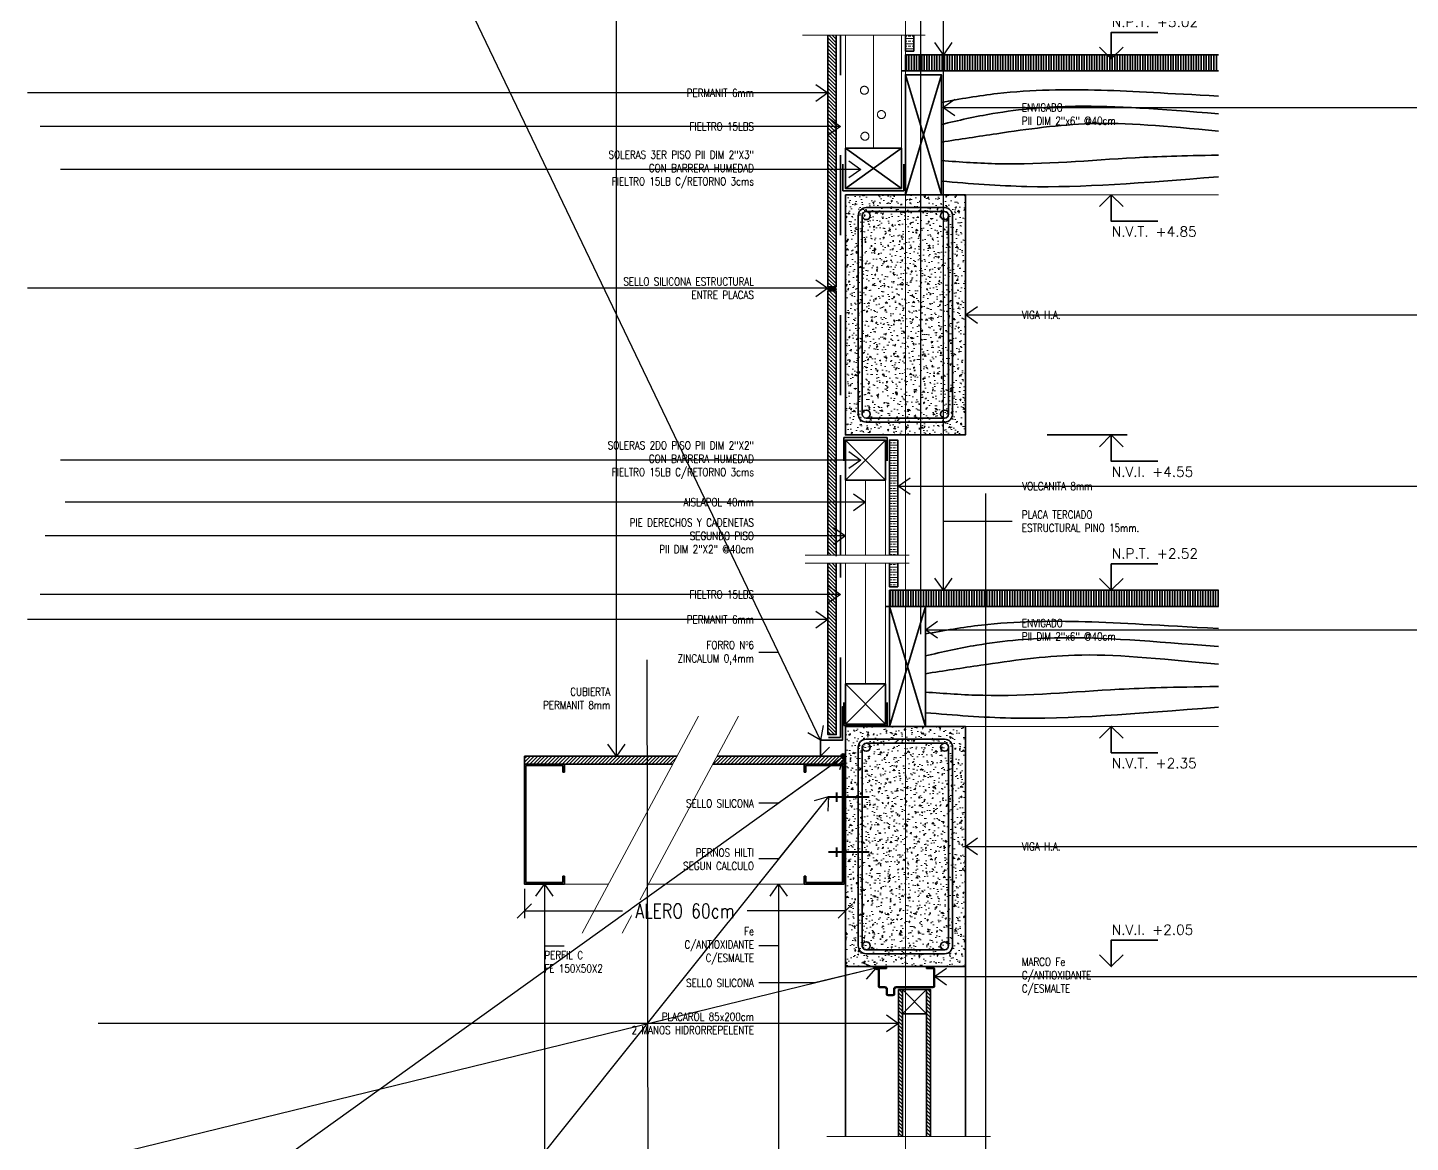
# Model space of a CAD drawing. Header units: metres. Extents: x 72 to 223, y -23 to 139.
# Drawn here: x 155.315 to 157.043, y 135.508 to 136.901 of the extents above; entities that cross this region are included whole.
import ezdxf

# ---------------------------------------------------------------- set-up
doc = ezdxf.new("R2010")
doc.units = ezdxf.units.M
doc.header["$LTSCALE"] = 5
doc.header["$MEASUREMENT"] = 0
doc.linetypes.add('HIDDEN', pattern=[0.375, 0.25, -0.125])
doc.layers.get('0').update_dxf_attribs({"color": 30})
for name, color, linetype, lineweight in [('A-ANNO-DIMS', 3, 'Continuous', 18), ('A-ANNO-NOTE', 7, 'Continuous', 35), ('A-ANNO-SYMB', 3, 'Continuous', 18), ('A-DETL-MBND', 3, 'Continuous', 18), ('A-DETL-PATT', 8, 'Continuous', 18), ('A-ELEV-MBE1', 7, 'Continuous', 35), ('A-FLOR-OVHD', 3, 'HIDDEN', 18), ('A-WALL-BATT', 8, 'BATTING', 18), ('A-WALL-FULL', 7, 'Continuous', 35), ('A-WALL-FULL-EXTR', 7, 'Continuous', 35)]:
    doc.layers.add(name, color=color, linetype=linetype, lineweight=lineweight)
doc.styles.add('E-ROMANS', font='romans.shx', dxfattribs={"width": 0.8})
doc.linetypes.add('BATTING', pattern='A,0.0001,-0.1,[134,ltypeshp.shx,S=0.1,R=0,X=-0.1,Y=0],-0.2,[134,ltypeshp.shx,S=0.1,R=180,X=0.1,Y=0],-0.1', length=0.4001)
doc.dimstyles.new('E-0005_TICK_18', dxfattribs={"dimscale": 0.001, "dimtxt": 9, "dimasz": 9, "dimexe": 4.5, "dimexo": 3, "dimgap": 4.5, "dimtad": 0, "dimdec": 0, "dimlfac": 1000, "dimzin": 0, "dimdsep": 46, "dimtxsty": 'E-ROMANS', "dimblk": 'OBLIQUE', "dimcen": 4.5, "dimclrd": 256, "dimclre": 256, "dimclrt": 256, "dimadec": 0, "dimazin": 0, "dimtfac": 1, "dimtdec": 0, "dimtmove": 1, "dimatfit": 3, "dimldrblk": 'OPEN90', "dimfxl": 1, "dimtfill": 1, "dimtolj": 1, "dimtzin": 0, "dimarcsym": 0})
doc.dimstyles.new('E-0010_TICK_18', dxfattribs={"dimscale": 0.001, "dimtxt": 18, "dimasz": 18, "dimexe": 9, "dimexo": 6, "dimgap": 9, "dimtad": 0, "dimdec": 0, "dimlfac": 1000, "dimzin": 0, "dimdsep": 46, "dimtxsty": 'E-ROMANS', "dimblk": 'OBLIQUE', "dimcen": 9, "dimclrd": 256, "dimclre": 256, "dimclrt": 256, "dimadec": 0, "dimazin": 0, "dimtfac": 1, "dimtdec": 0, "dimtmove": 1, "dimatfit": 3, "dimldrblk": 'OPEN90', "dimfxl": 1, "dimtfill": 1, "dimtolj": 1, "dimtzin": 0, "dimarcsym": 0})
pattern_1 = [(359.9999999999999, (-23.28351055569672, 74.99377199063196), (-1.384945367481453e-16, 0.00635), []), (359.9999999999999, (-23.28351055569672, 74.99694699063195), (-1.384945367481453e-16, 0.00635), [0.003175, -0.0015875])]
pattern_2 = [(135.0000000000012, (-23.28351055569672, 74.99377199063196), (-0.00224506403026724, -0.002245064030267337), [])]
pattern_3 = [(185.0000000000012, (-23.28351055569672, 74.99377199063196), (-0.01175533794048332, 0.01400946503457692), [0.001905, -0.02095499999999999]), (130.0000000000012, (-23.28351055569672, 74.99377199063196), (-0.0110177006537151, -0.01600178890082999), [0.001524, -0.016764]), (235.4510000000012, (-23.2844901637537, 74.99493944160537), (-0.0227730236829171, -0.00199221580841457), [0.001619, -0.01780899999999999]), (181.1842000000012, (-23.28710265814516, 74.99017988818355), (-0.01619534128742753, 0.02214102432304669), [0.002857499999999998, -0.03143249999999997]), (231.6356000000012, (-23.288452270432, 74.99202497019195), (-0.03428264324821821, -0.0007086144335234999), [0.002428499999999999, -0.02671349999999999]), (126.1840000000013, (-23.28710265814516, 74.99017988818355), (-0.03428263853310612, -0.0007085572019164873), [0.002285999999999999, -0.02514599999999999]), (156.0000000000012, (-23.28800068375725, 74.99287396501984), (-0.003489526803562576, 0.01795205512851436), [0.001905, -0.02095499999999999]), (101.0000000000012, (-23.28800068375725, 74.99287396501984), (-0.01739411931937526, -0.008653992652234932), [0.001524, -0.016764]), (206.4514000000012, (-23.28829147434993, 74.99436996255253), (-0.02088364560657982, 0.009298003961538178), [0.001618999999999999, -0.01780899999999999]), (172.5000000000013, (-23.28351055569672, 74.99377199063196), (-0.006197341367358573, -0.005760546906781176), [0, -0.01656079999999999, 0, -0.01701799999999999, 0, -0.01682749999999999]), (142.5000000000012, (-23.28351055569672, 74.99377199063196), (-0.01180870002746918, -0.002358972731942743), [0, -0.009702799999999994, 0, -0.01617979999999999, 0, -0.006413499999999998]), (102.5000000000012, (-23.2795053614667, 74.98976679640197), (-0.009182619558271573, 0.009992786303251379), [0, -0.006350000000000001, 0, -0.019812, 0, -0.026289]), (92.50000000000121, (-23.2777093102425, 74.98797074517773), (-0.01227223928811161, 0.008676390441821408), [0, -0.008254999999999998, 0, -0.0131572, 0, -0.018669])]
pattern_4 = [(45.00000000000123, (-23.28351055569672, 74.99377199063196), (-0.002245064030267337, 0.00224506403026724), [])]

# ---------------------------------------------------------------- blocks, each defined once
blk = doc.blocks.new('_Oblique')
at = {"color": 0, "linetype": 'ByBlock', "lineweight": -2}
blk.add_line((-0.5, -0.5), (0.5, 0.5), dxfattribs=at)
blk = doc.blocks.new('NIVEL DS')
for points in [[(0, 0), (0, 0.0658523979373058), (0.1162625308497809, 0.0658523979373058)], [(0.02935353699649568, 0.02935353699649568), (0, 0), (-0.02935353699649568, 0.02935353699649568)]]:
    blk.add_lwpolyline(points)
at = {"style": 'E-ROMANS'}
blk.add_attdef('NIVEL', (-7.275957614183426e-12, 0.07944050769401656), '', height=0.025, dxfattribs=at)
blk = doc.blocks.new('*D2137')
at = {"layer": 'A-ANNO-DIMS', "lineweight": -2, "transparency": 16777216}
for p, q in [((155.9354641628408, 135.8249565351264), (155.9354641628408, 135.7883766727958)), ((156.3366007553903, 135.8249565351264), (156.3366007553903, 135.7883766727958)), ((155.9354641628408, 135.7973766727958), (156.0581181734013, 135.7973766727958)), ((156.3366007553903, 135.7973766727958), (156.2139467448299, 135.7973766727958))]:
    blk.add_line(p, q, dxfattribs=at)
at = {"layer": 'A-ANNO-DIMS', "lineweight": -2, "transparency": 16777216, "xscale": 0.018, "yscale": 0.018, "zscale": 0.018, "rotation": 180}
blk.add_blockref('_Oblique', (155.9354641628408, 135.7973766727958), dxfattribs=at)
at = {"layer": 'A-ANNO-DIMS', "lineweight": -2, "transparency": 16777216, "xscale": 0.018, "yscale": 0.018, "zscale": 0.018}
blk.add_blockref('_Oblique', (156.3366007553903, 135.7973766727958), dxfattribs=at)
at = {"layer": 'A-ANNO-DIMS', "transparency": 16777216, "insert": (156.1360324591156, 135.7973766727958), "char_height": 0.018, "attachment_point": 5, "style": 'E-ROMANS', "bg_fill": 3, "box_fill_scale": 1.25, "bg_fill_color": 256, "bg_fill_true_color": 13158600, "bg_fill_transparency": 0}
blk.add_mtext('\\A1;ALERO 60cm', dxfattribs=at)
blk = doc.blocks.new('_Open90')
at = {"color": 0, "linetype": 'ByBlock', "lineweight": -2}
for p, q in [((0, 0), (-1, 0)), ((-0.5, 0.5), (0, 0)), ((0, 0), (-0.5, -0.5))]:
    blk.add_line(p, q, dxfattribs=at)

msp = doc.modelspace()

# ---------------------------------------------------------------- hatches: boundary and pattern name
at = {"layer": 'A-DETL-PATT'}
h = msp.add_hatch(dxfattribs=at)
h.set_pattern_fill('LINE', color=256, scale=0.001, angle=135.0000000000013, style=0)
h.set_pattern_definition(pattern_2)
h.paths.add_polyline_path([(156.3251620394579, 136.891549600121), (156.3147300732051, 136.891549600121), (156.3147300732051, 136.5770781321209), (156.3251620394579, 136.5770781321209)])
h = msp.add_hatch(dxfattribs=at)
h.set_pattern_fill('BRASS', color=256, scale=0.001, angle=1.246777435133699e-12, style=0)
h.set_pattern_definition(pattern_1)
h.paths.add_polyline_path([(156.4220327216429, 136.891549600121), (156.4116007553902, 136.891549600121), (156.4116007553901, 136.8717823203953), (156.4220327216429, 136.8717823203954)])
h = msp.add_hatch(dxfattribs=at)
h.set_pattern_fill('AR-CONC', color=256, scale=0.0001, angle=135.0000000000013, style=0)
h.set_pattern_definition(pattern_3)
h.paths.add_polyline_path([(156.3366007553903, 136.6920781321209), (156.3366007553903, 136.3920781321209), (156.4866007553904, 136.3920781321209), (156.4866007553904, 136.6920781321209)])
h = msp.add_hatch(color=256, dxfattribs=at)
edge = h.paths.add_edge_path()
edge.add_ellipse((156.3199460563315, 136.5745781321209), major_axis=(0.005215983126390711, 7.219188801187714e-15), ratio=0.4792960290373389, start_angle=0, end_angle=360)
h = msp.add_hatch(dxfattribs=at)
h.set_pattern_fill('LINE', color=256, scale=0.001, angle=135.0000000000013, style=0)
h.set_pattern_definition(pattern_2)
h.paths.add_polyline_path([(156.3251620394579, 136.5720781321209), (156.3147300732051, 136.5720781321209), (156.3147300732051, 136.2418136151038), (156.3251620394579, 136.2418136151038)])
h = msp.add_hatch(dxfattribs=at)
h.set_pattern_fill('BRASS', color=256, scale=0.001, angle=1.246777435133699e-12, style=0)
h.set_pattern_definition(pattern_1)
h.paths.add_polyline_path([(156.4020327216432, 136.3857394705767), (156.3916007553904, 136.3857394705766), (156.3916007553904, 136.2418136151038), (156.4020327216432, 136.2418136151038)])
h.paths.add_polyline_path([(156.3916007553904, 136.2025221692139), (156.4020327216432, 136.2025221692139), (156.4020327216432, 136.2318136151038), (156.3916007553904, 136.2318136151038)])
h = msp.add_hatch(dxfattribs=at)
h.set_pattern_fill('LINE', color=256, scale=0.001, angle=135.0000000000013, style=0)
h.set_pattern_definition(pattern_2)
h.paths.add_polyline_path([(156.3251620394579, 136.2318136151038), (156.3147300732051, 136.2318136151038), (156.3147300732051, 136.0176873488262), (156.3251620394579, 136.0176873488262)])
h = msp.add_hatch(dxfattribs=at)
h.set_pattern_fill('AR-CONC', color=256, scale=0.0001, angle=135.0000000000013, style=0)
h.set_pattern_definition(pattern_3)
h.paths.add_polyline_path([(156.3366007553904, 136.0279618510489), (156.3366007553903, 135.727961851049), (156.4866007553904, 135.727961851049), (156.4866007553904, 136.0279618510489)])
h = msp.add_hatch(dxfattribs=at)
h.set_pattern_fill('LINE', color=256, scale=0.001, angle=45.00000000000125, style=0)
h.set_pattern_definition(pattern_4)
h.paths.add_polyline_path([(156.1263403713583, 135.9909565351264), (155.9354641628408, 135.9909565351264), (155.9354641628408, 135.9809565351264), (155.9854641628409, 135.9809565351264), (156.1209760420638, 135.9809565351264)])
h = msp.add_hatch(dxfattribs=at)
h.set_pattern_fill('LINE', color=256, scale=0.001, angle=45.00000000000125, style=0)
h.set_pattern_definition(pattern_4)
h.paths.add_polyline_path([(156.222332522968, 135.9909565351264), (156.1763403713583, 135.9909565351264), (156.1709760420638, 135.9809565351264), (156.222332522968, 135.9809565351264)])
h.paths.add_polyline_path([(156.2284694510364, 135.9909565351264), (156.222332522968, 135.9909565351264), (156.2223325229681, 135.9809565351264), (156.2284694510364, 135.9809565351264)])
h.paths.add_polyline_path([(156.3350805970387, 135.9909565351264), (156.2284694510364, 135.9909565351264), (156.2284694510365, 135.9809565351264), (156.2850805970388, 135.9809565351264), (156.3350805970388, 135.9809565351264)])
h = msp.add_hatch(color=256, dxfattribs=at)
edge = h.paths.add_edge_path()
edge.add_arc((156.333877091995, 135.9909565351264), 0.002723663395329368, 0, 360)
h = msp.add_hatch(color=256, dxfattribs=at)
edge = h.paths.add_edge_path()
edge.add_arc((156.3763167863644, 135.7260868749786), 0.001843048095963695, 0, 360)
h = msp.add_hatch(dxfattribs=at)
h.set_pattern_fill('LINE', color=256, scale=0.001, angle=45.00000000000126, style=0)
h.set_pattern_definition(pattern_2)
h.paths.add_polyline_path([(156.4029930428864, 135.6990813487188), (156.4029930428415, 135.5153828741603), (156.4079930428414, 135.5153828741603), (156.4079930428863, 135.6990813487113)])
h.paths.add_polyline_path([(156.4379930428862, 135.6990813486665), (156.4379930428413, 135.5153828741603), (156.4429930428415, 135.5153828741603), (156.4429930428863, 135.699081348659)])
at = {"layer": 'A-ELEV-MBE1'}
h = msp.add_hatch(dxfattribs=at)
h.set_pattern_fill('LINE', color=256, scale=0.001, angle=90.00000000000125, style=0)
h.set_pattern_definition([(90, (-23.26351055569697, 75.6630321418134), (-0.003175, -6.905286211540337e-17), [])])
h.paths.add_polyline_path([(156.5651811459458, 136.8472220022304), (156.5651811459458, 136.8672220022304), (156.4316007553901, 136.8672220022304), (156.4316007553901, 136.8472220022304), (156.4566007553901, 136.8472220022304)])
h.paths.add_polyline_path([(156.4316007553901, 136.8472220022304), (156.4316007553901, 136.8672220022304), (156.4116007553901, 136.8672220022304), (156.4116007553901, 136.8472220022304)])
h.paths.add_polyline_path([(156.6889507927828, 136.8472220022304), (156.6889507927828, 136.8672220022304), (156.577167094402, 136.8672220022304), (156.577167094402, 136.8472220022304)])
h.paths.add_polyline_path([(156.5651811459458, 136.8472220022304), (156.577167094402, 136.8472220022304), (156.577167094402, 136.8672220022304), (156.5651811459458, 136.8672220022304)])
h.paths.add_polyline_path([(156.8027891255237, 136.8472220022304), (156.8027891255237, 136.8672220022304), (156.6889507927828, 136.8672220022304), (156.6889507927829, 136.8472220022304)])
h = msp.add_hatch(dxfattribs=at)
h.set_pattern_fill('LINE', color=256, scale=0.001, angle=90.00000000000125, style=0)
h.set_pattern_definition([(90, (-23.28351055569672, 74.99377199063196), (-0.003175, -6.905286211540337e-17), [])])
h.paths.add_polyline_path([(156.5451811459461, 136.177961851049), (156.5451811459461, 136.1979618510489), (156.4116007553904, 136.1979618510489), (156.4116007553904, 136.177961851049), (156.4366007553904, 136.177961851049)])
h.paths.add_polyline_path([(156.4116007553904, 136.177961851049), (156.4116007553904, 136.1979618510489), (156.3916007553904, 136.1979618510489), (156.3916007553904, 136.177961851049)])
h.paths.add_polyline_path([(156.6689507927831, 136.177961851049), (156.6689507927831, 136.1979618510489), (156.5571670944023, 136.1979618510489), (156.5571670944023, 136.177961851049)])
h.paths.add_polyline_path([(156.5451811459461, 136.177961851049), (156.5571670944022, 136.177961851049), (156.5571670944023, 136.1979618510489), (156.5451811459461, 136.1979618510489)])
h.paths.add_polyline_path([(156.6689507927831, 136.1979618510489), (156.6689507927831, 136.177961851049), (156.8027891255237, 136.177961851049), (156.8027891255238, 136.197961851049)])

# ---------------------------------------------------------------- linework, layer by layer
at = {"layer": 'A-ANNO-NOTE', "linetype": 'HIDDEN', "ltscale": 0.05}
msp.add_line((156.5889329484213, 136.392078132121), (156.7314498479718, 136.392078132121), dxfattribs=at)
at = {"layer": 'A-ANNO-SYMB'}
msp.add_lwpolyline([(156.4116007553904, 137.4737238745336), (156.4116007553904, 134.637510018507)], dxfattribs=at)
at = {"layer": 'A-DETL-MBND', "ltscale": 2.5}
for p, q in [((156.3366007553902, 136.7502166863079), (156.3366007553902, 136.8915496001211)), ((156.4066007553901, 136.7502166863078), (156.4066007553901, 136.891549600121)), ((156.4866007553904, 136.6920781321209), (156.8027891255237, 136.6920781321209)), ((156.3366007553903, 136.2418136151038), (156.3366007553903, 136.3357394705766)), ((156.3866007553904, 136.2418136151038), (156.3866007553904, 136.3357394705766)), ((156.4866007553904, 136.0279618510489), (156.8027891255238, 136.0279618510489))]:
    msp.add_line(p, q, dxfattribs=at)
at = {"layer": 'A-DETL-MBND'}
for p, q in [((156.3366007553904, 136.0809565351265), (156.3366007553903, 136.2318136151038)), ((155.9854641628409, 135.8309565351264), (156.0405111026468, 135.8309565351264)), ((156.0905111026468, 135.8309565351264), (156.2850805970387, 135.8309565351264))]:
    msp.add_line(p, q, dxfattribs=at)
at = {"layer": 'A-DETL-MBND', "ltscale": 2.5}
msp.add_lwpolyline([(156.3866007553904, 136.2318136151038), (156.3866007553904, 136.0809565351264)], dxfattribs=at)
at = {"layer": 'A-ELEV-MBE1'}
for p, q in [((156.3366007553903, 135.727961851049), (156.3366007553904, 135.5153828741603)), ((156.4866007553904, 135.727961851049), (156.4866007553905, 135.5153828741603))]:
    msp.add_line(p, q, dxfattribs=at)
for points in [[(156.3526007553905, 136.6660781321209), (156.3526007553905, 136.4180781321209, 0.4142135623730887), (156.3626007553905, 136.4080781321209), (156.4606007553906, 136.4080781321209, 0.4142135623730238), (156.4706007553906, 136.4180781321209), (156.4706007553906, 136.6660781321209, 0.4142135623731277), (156.4606007553905, 136.6760781321209), (156.3626007553905, 136.6760781321209, 0.4142135623730301)], [(156.3576007553905, 136.6660781321209), (156.3576007553905, 136.4180781321209, 0.414213562373095), (156.3626007553905, 136.4130781321209), (156.4606007553906, 136.4130781321209, 0.414213562373095), (156.4656007553905, 136.4180781321209), (156.4656007553905, 136.6660781321209, 0.4142135623731283), (156.4606007553906, 136.6710781321209), (156.3626007553905, 136.6710781321209, 0.414213562373095)], [(156.3526007553904, 136.001961851049), (156.3526007553904, 135.753961851049, 0.4142135623730887), (156.3626007553904, 135.743961851049), (156.4606007553904, 135.743961851049, 0.4142135623730238), (156.4706007553904, 135.753961851049), (156.4706007553903, 136.001961851049, 0.4142135623731277), (156.4606007553903, 136.011961851049), (156.3626007553904, 136.011961851049, 0.4142135623730301)], [(156.3576007553903, 136.001961851049), (156.3576007553903, 135.753961851049, 0.414213562373095), (156.3626007553904, 135.748961851049), (156.4606007553904, 135.748961851049, 0.414213562373095), (156.4656007553904, 135.753961851049), (156.4656007553903, 136.001961851049, 0.4142135623731283), (156.4606007553903, 136.006961851049), (156.3626007553904, 136.006961851049, 0.414213562373095)]]:
    msp.add_lwpolyline(points, format="xyb", close=True, dxfattribs=at)
for centre in [(156.3626007553905, 136.6660781321209), (156.4606007553906, 136.6660781321209), (156.3626007553905, 136.4180781321209), (156.4606007553906, 136.4180781321209), (156.3626007553903, 136.001961851049), (156.4606007553903, 136.001961851049), (156.3626007553904, 135.753961851049), (156.4606007553904, 135.753961851049)]:
    msp.add_circle(centre, 0.004999999999993454, dxfattribs=at)
for points, knots in [([(156.8027891255237, 136.8154932124388), (156.7397993297573, 136.8187516008091), (156.6549328415267, 136.8245082623462), (156.5457221643307, 136.8232724120991), (156.4798471776111, 136.8118970953308), (156.4566007553885, 136.8075680367953)], [0.04443013240012465, 0.04443013240012465, 0.04443013240012465, 0.04443013240012465, 0.1700191397933001, 0.2996387865577664, 0.3704974278343748, 0.3704974278343748, 0.3704974278343748, 0.3704974278343748]), ([(156.8027891255237, 136.7934739522347), (156.7276041999587, 136.7991395010921), (156.641488474374, 136.8064838054065), (156.5330271940441, 136.7975274148794), (156.4778690715092, 136.7851051212359), (156.4566007553885, 136.7800618413909)], [0.05023719095039812, 0.05023719095039812, 0.05023719095039812, 0.05023719095039812, 0.2053274394716354, 0.3093758410642283, 0.3749080279128137, 0.3749080279128137, 0.3749080279128137, 0.3749080279128137]), ([(156.8027891255237, 136.7716179564636), (156.7345265753549, 136.7780846216032), (156.6495403630173, 136.7862279625158), (156.5414064723049, 136.7710047938286), (156.4796128256476, 136.7615142628751), (156.4566007553885, 136.7579517227285)], [0.05055583925905909, 0.05055583925905909, 0.05055583925905909, 0.05055583925905909, 0.188728197806714, 0.3064124812656527, 0.3763251601021788, 0.3763251601021788, 0.3763251601021788, 0.3763251601021788]), ([(156.8027891255237, 136.7416150088997), (156.7566597636066, 136.7409133498997), (156.6708419610344, 136.7381729058669), (156.5611427100913, 136.72735091227), (156.4804786436086, 136.7330907560304), (156.4566007553885, 136.7349615082046)], [0.04521655240784621, 0.04521655240784621, 0.04521655240784621, 0.04521655240784621, 0.132125437888776, 0.3027990291241999, 0.3745698765146919, 0.3745698765146919, 0.3745698765146919, 0.3745698765146919]), ([(156.8027891255237, 136.7145592257001), (156.70476328525, 136.7069032189514), (156.5984838528287, 136.6978128869787), (156.4921844517254, 136.7060794024141), (156.45660075539, 136.7091464786321)], [0.05631790598419087, 0.05631790598419087, 0.05631790598419087, 0.05631790598419087, 0.2689274466468348, 0.3759096664163013, 0.3759096664163013, 0.3759096664163013, 0.3759096664163013]), ([(156.8027891255237, 136.1503658905252), (156.7283339016524, 136.1540392915848), (156.6392316434963, 136.1604406273921), (156.5257221643311, 136.1591561310271), (156.4598471776116, 136.1477808142588), (156.436600755389, 136.1434517557233)], [0.03159531837196635, 0.03159531837196635, 0.03159531837196635, 0.03159531837196635, 0.1700191397933001, 0.2996387865577664, 0.3704974278343748, 0.3704974278343748, 0.3704974278343748, 0.3704974278343748]), ([(156.8027891255238, 136.1278656665266), (156.716494702575, 136.1342262702422), (156.6259577437851, 136.1427365825098), (156.5130271940445, 136.1334111338074), (156.4578690715095, 136.1209888401639), (156.4366007553889, 136.1159455603189)], [0.03685876285365224, 0.03685876285365224, 0.03685876285365224, 0.03685876285365224, 0.2053274394716354, 0.3093758410642283, 0.3749080279128137, 0.3749080279128137, 0.3749080279128137, 0.3749080279128137]), ([(156.8027891255237, 136.1056133801374), (156.7232134451424, 136.1130834856307), (156.6338807206742, 136.1227227201879), (156.5214064723053, 136.1068885127566), (156.459612825648, 136.0973979818031), (156.436600755389, 136.0938354416566)], [0.03747987059958485, 0.03747987059958485, 0.03747987059958485, 0.03747987059958485, 0.188728197806714, 0.3064124812656527, 0.3763251601021788, 0.3763251601021788, 0.3763251601021788, 0.3763251601021788]), ([(156.8027891255237, 136.0777760325932), (156.7446047012167, 136.0770385118862), (156.6548133119774, 136.074448404448), (156.5411427100917, 136.063234631198), (156.4604786436091, 136.0689744749584), (156.4366007553889, 136.0708452271326)], [0.0332932473451404, 0.0332932473451404, 0.0332932473451404, 0.0332932473451404, 0.132125437888776, 0.3027990291241999, 0.3745698765146919, 0.3745698765146919, 0.3745698765146919, 0.3745698765146919]), ([(156.8027891255238, 136.0519955230567), (156.6942006656553, 136.0436283579691), (156.5832034493047, 136.0333295801595), (156.4721844517258, 136.0419631213421), (156.4366007553904, 136.0450301975602)], [0.04212832325349836, 0.04212832325349836, 0.04212832325349836, 0.04212832325349836, 0.2689274466468348, 0.3759096664163013, 0.3759096664163013, 0.3759096664163013, 0.3759096664163013])]:
    msp.add_open_spline(points, degree=3, knots=knots, dxfattribs=at)
at = {"layer": 'A-FLOR-OVHD'}
for p, q in [((156.4364806800053, 136.891549600121), (156.2828726255835, 136.891549600121)), ((156.4164386847805, 136.2418136151038), (156.2864593316317, 136.2418136151038)), ((156.4164386847805, 136.2318136151038), (156.2864593316317, 136.2318136151038)), ((156.3155967030183, 135.9405389737612), (156.3661521976186, 135.9405389737612)), ((156.3155967030183, 135.9389773478248), (156.3661521976186, 135.9389773478248)), ((156.3251324180489, 135.9455609380483), (156.3251324180489, 135.9338479632326)), ((156.3263045607048, 135.9455609380483), (156.3263045607048, 135.9338479632326)), ((156.3155967030183, 135.8717862393708), (156.3661521976186, 135.8717862393708)), ((156.3155967030183, 135.8702246134344), (156.3661521976186, 135.8702246134344)), ((156.3251324180489, 135.876808203658), (156.325132418049, 135.8650952288422)), ((156.3263045607048, 135.876808203658), (156.3263045607048, 135.8650952288422)), ((156.5177551138644, 135.5153828741603), (156.313445460823, 135.5153828741603))]:
    msp.add_line(p, q, dxfattribs=at)
for points in [[(156.1529377738325, 136.0405385071013), (156.0075796741232, 135.7695668874819)], [(156.2029377738325, 136.0405385071013), (156.0575796741232, 135.7695668874819)]]:
    msp.add_lwpolyline(points, dxfattribs=at)
for centre in [(156.3603768413687, 136.8227225762698), (156.3816715146421, 136.7924109465147), (156.3610221016171, 136.7653243151741)]:
    msp.add_circle(centre, 0.004999999999993454, dxfattribs=at)
at = {"layer": 'A-WALL-BATT', "ltscale": 0.018}
for p, q in [((156.3716007553901, 136.7502166863079), (156.3716007553902, 136.8915496001211)), ((156.3616007553904, 136.2418136151038), (156.3616007553904, 136.3357394705766)), ((156.3616007553904, 136.0809565351265), (156.3616007553904, 136.2318136151038))]:
    msp.add_line(p, q, dxfattribs=at)
at = {"layer": 'A-WALL-FULL'}
msp.add_line((156.3055979727255, 135.9909565351264), (156.3168446998384, 136.0020125133735), dxfattribs=at)
for points in [[(156.3366007553903, 136.6920781321209), (156.3366007553903, 136.3920781321209), (156.4866007553904, 136.3920781321209), (156.4866007553904, 136.6920781321209), (156.3366007553903, 136.6920781321209)], [(156.3330979727253, 136.0526344377527), (156.3330979727253, 136.0526344377527), (156.3330979727253, 136.0526344377527), (156.3330979727253, 136.0109565351264), (156.3055979727255, 136.0109565351264), (156.3055979727255, 135.9909565351264), (156.3055979727255, 135.9909565351264), (156.3055979727255, 135.9909565351264)], [(156.3366007553904, 136.0279618510489), (156.3366007553903, 135.727961851049), (156.4866007553904, 135.727961851049), (156.4866007553904, 136.0279618510489), (156.3366007553904, 136.0279618510489)]]:
    msp.add_lwpolyline(points, dxfattribs=at)
at = {"layer": 'A-WALL-FULL-EXTR', "linetype": 'HIDDEN', "ltscale": 0.05}
for p, q in [((156.33032883782, 136.2418136151038), (156.33032883782, 136.8915496001209)), ((156.33032883782, 136.0140808120912), (156.33032883782, 136.2318136151038)), ((156.3154264771515, 136.0140808120912), (156.33032883782, 136.0140808120912))]:
    msp.add_line(p, q, dxfattribs=at)
at = {"layer": 'A-WALL-FULL-EXTR'}
for p, q in [((156.8027891255237, 136.8672220022304), (156.4116007553901, 136.8672220022304)), ((156.4116007553901, 136.8672220022304), (156.4116007553901, 136.8472220022304)), ((156.8027891255237, 136.8472220022304), (156.4066007553901, 136.8472220022304)), ((156.4066007553901, 136.7002166863079), (156.3366007553902, 136.7502166863079)), ((156.3366007553903, 136.7002166863078), (156.4066007553902, 136.7502166863079)), ((156.3251620394579, 136.5770781321209), (156.3147300732051, 136.5770781321209)), ((156.3251620394579, 136.5720781321209), (156.3147300732051, 136.5720781321209)), ((156.3366007553904, 136.3857394705766), (156.3866007553904, 136.3357394705766)), ((156.3366007553903, 136.3357394705766), (156.3866007553904, 136.3857394705766)), ((156.3613366023286, 136.3604753175148), (156.3618649084521, 136.3604753175148)), ((156.8027891255238, 136.1979618510489), (156.3916007553904, 136.197961851049)), ((156.3916007553904, 136.197961851049), (156.3916007553904, 136.177961851049)), ((156.8027891255237, 136.177961851049), (156.3866007553904, 136.177961851049)), ((156.3366007553904, 136.0809565351265), (156.3866007553904, 136.0309565351264)), ((156.3366007553904, 136.0309565351264), (156.3866007553904, 136.0809565351265)), ((156.3366007553904, 136.0309565351264), (156.3366007553904, 136.0809565351265)), ((156.3366007553904, 136.0809565351265), (156.3866007553904, 136.0809565351265)), ((156.3866007553904, 136.0809565351265), (156.3866007553904, 136.0309565351264)), ((156.3866007553904, 136.0309565351264), (156.3366007553903, 136.0309565351264)), ((155.9354641628408, 135.9809565351264), (155.9354641628408, 135.9909565351264)), ((156.3350805970388, 135.9809565351264), (156.3350805970387, 135.9909565351264)), ((155.9854641628409, 135.9709565351264), (155.9834641628408, 135.9709565351264)), ((156.2850805970388, 135.9709565351264), (156.2870805970388, 135.9709565351264)), ((155.9854641628409, 135.8409565351264), (155.9834641628408, 135.8409565351264)), ((156.2850805970387, 135.8409565351264), (156.2870805970387, 135.8409565351264)), ((156.3879930428958, 135.7265919898995), (156.3879930428958, 135.7255919898995)), ((156.4379930428959, 135.7255919898995), (156.4379930428959, 135.7265919898995)), ((156.4079930425831, 135.699081348599), (156.4379930425841, 135.6689691792298)), ((156.4079930425841, 135.6689691792297), (156.4379930425831, 135.6990813485991)), ((156.4079930428413, 135.6689691794869), (156.4379930433555, 135.6689691794869))]:
    msp.add_line(p, q, dxfattribs=at)
for points in [[(156.3147300732051, 136.5770781321209), (156.3147300732051, 136.891549600121)], [(156.3251620394579, 136.5770781321209), (156.3251620394579, 136.891549600121)], [(156.4220327216429, 136.891549600121), (156.4220327216429, 136.8717823203954), (156.4116007553901, 136.8717823203953), (156.4116007553901, 136.891549600121)], [(156.45660075539, 136.6920781321209), (156.45660075539, 136.8420781321209), (156.41160075539, 136.8420781321209), (156.41160075539, 136.6920781321209)], [(156.41160075539, 136.6920781321209), (156.45660075539, 136.8420781321209)], [(156.45660075539, 136.6920781321209), (156.41160075539, 136.8420781321209)], [(156.4066007553901, 136.7002166863079), (156.3366007553902, 136.7002166863079), (156.3366007553902, 136.7502166863079), (156.4066007553901, 136.7502166863079), (156.4066007553901, 136.7002166863079)], [(156.3147300732051, 136.2418136151038), (156.3147300732051, 136.5720781321209)], [(156.3251620394579, 136.2405611288619), (156.3251620394579, 136.5720781321209)], [(156.3866007553904, 136.3357394705766), (156.3366007553903, 136.3357394705766), (156.3366007553904, 136.3857394705766), (156.3866007553904, 136.3857394705766), (156.3866007553904, 136.3357394705766)], [(156.3916007553904, 136.2418136151038), (156.3916007553904, 136.3857394705766), (156.4020327216432, 136.3857394705767), (156.4020327216432, 136.2418136151038)], [(156.3251620394579, 136.2318136151005), (156.3251620394579, 136.0176873488262), (156.3147300732051, 136.0176873488262), (156.3147300732051, 136.2318136151005)], [(156.4020327216432, 136.2318136151038), (156.4020327216432, 136.2025221692139), (156.3916007553904, 136.2025221692139), (156.3916007553904, 136.2318136151038)], [(156.4366007553904, 136.0279618510489), (156.4366007553904, 136.177961851049), (156.3916007553904, 136.177961851049), (156.3916007553904, 136.0279618510489)], [(156.3916007553904, 136.0279618510489), (156.4366007553904, 136.177961851049)], [(156.4366007553904, 136.0279618510489), (156.3916007553904, 136.177961851049)], [(155.9354641628408, 135.9909565351264), (156.1263403713583, 135.9909565351264)], [(156.1763403713583, 135.9909565351264), (156.3350805970387, 135.9909565351264)], [(155.9854641628409, 135.9709565351264), (155.9854641628409, 135.9809565351264), (155.9354641628408, 135.9809565351264), (155.9354641628408, 135.8309565351264), (155.9854641628409, 135.8309565351264), (155.9854641628409, 135.8409565351264)], [(155.9834641628408, 135.9709565351264), (155.9834641628408, 135.9789565351264), (155.9374641628409, 135.9789565351264), (155.9374641628408, 135.8329565351264), (155.9834641628408, 135.8329565351264), (155.9834641628408, 135.8409565351264)], [(155.9854641628409, 135.9809565351264), (156.1209760420638, 135.9809565351264)], [(156.1709760420638, 135.9809565351264), (156.2850805970388, 135.9809565351264)], [(156.2850805970388, 135.9709565351264), (156.2850805970388, 135.9809565351264), (156.3350805970388, 135.9809565351264), (156.3350805970387, 135.8309565351264), (156.2850805970387, 135.8309565351264), (156.2850805970387, 135.8409565351264)], [(156.2870805970388, 135.9709565351264), (156.2870805970388, 135.9789565351264), (156.3330805970388, 135.9789565351264), (156.3330805970387, 135.8329565351264), (156.2870805970387, 135.8329565351264), (156.2870805970387, 135.8409565351264)], [(156.4429930428414, 135.5153828741601), (156.4429930428863, 135.699081348659), (156.4029930428864, 135.6990813487188), (156.4029930428415, 135.5153828741603)], [(156.4379930428413, 135.5153828741679), (156.4379930428862, 135.6990813486665), (156.4079930428862, 135.6990813487113), (156.4079930428414, 135.5153828741526)]]:
    msp.add_lwpolyline(points, dxfattribs=at)
at = {"layer": 'A-WALL-FULL-EXTR', "linetype": 'HIDDEN', "ltscale": 0.05}
for points in [[(156.3334418284185, 136.7302166863079), (156.3334418284187, 136.6970577593362), (156.4097596823618, 136.6970577593362), (156.4097596823618, 136.7302166863084)], [(156.3345439964624, 136.3599579293955), (156.3345439964624, 136.3890200042459), (156.3886575143183, 136.3890200042459), (156.3886575143183, 136.3599579293955)], [(156.3345439964624, 136.0579618510489), (156.3345439964625, 136.0288997761986), (156.3886575143183, 136.0288997761986), (156.3886575143183, 136.0579618510489)]]:
    msp.add_lwpolyline(points, dxfattribs=at)
at = {"layer": 'A-WALL-FULL-EXTR'}
for points in [[(156.3879930428958, 135.7265919898995), (156.3799930428958, 135.7265919898995, 0.414213562373095), (156.3779930428958, 135.7245919898995), (156.3779930428958, 135.7035919898995, 0.4142135623734569), (156.3799930428958, 135.7015919898995), (156.3859930428958, 135.7015919898995, -0.4142135623728349), (156.3879930428958, 135.6995919898995), (156.3879930428958, 135.6935919898995, 0.414213562373095), (156.3899930428958, 135.6915919898995), (156.3959930428958, 135.6915919898995, 0.414213562373095), (156.3979930428958, 135.6935919898995), (156.3979930428958, 135.6995919898995, -0.4142135623741356), (156.3999930428958, 135.7015919898995), (156.4459930428959, 135.7015919898995, 0.4142135623720961), (156.4479930428958, 135.7035919898995), (156.4479930428959, 135.7245919898996, 0.4142135623734569), (156.4459930428959, 135.7265919898995), (156.4379930428959, 135.7265919898995)], [(156.3879930428958, 135.7255919898995), (156.3799930428958, 135.7255919898995, 0.4142135623723792), (156.3789930428958, 135.7245919898995), (156.3789930428958, 135.7035919898995, 0.4142135623744603), (156.3799930428958, 135.7025919898995), (156.3859930428957, 135.7025919898995, -0.4142135623802707), (156.3889930428958, 135.6995919898995), (156.3889930428958, 135.6935919898995, 0.4142135623744603), (156.3899930428958, 135.6925919898995), (156.3959930428958, 135.6925919898995, 0.4142135623723792), (156.3969930428958, 135.6935919898995), (156.3969930428958, 135.6995919898995, -0.4142135623740274), (156.3999930428958, 135.7025919898995), (156.4459930428959, 135.7025919898995, 0.4142135623765414), (156.4469930428959, 135.7035919898995), (156.4469930428959, 135.7245919898995, 0.4142135623744603), (156.4459930428959, 135.7255919898996), (156.4379930428959, 135.7255919898995)]]:
    msp.add_lwpolyline(points, format="xyb", dxfattribs=at)
for centre, radius in [((156.333877091995, 135.9909565351264), 0.002723663395329368), ((156.3763167863644, 135.7260868749786), 0.001843048095963695)]:
    msp.add_circle(centre, radius, dxfattribs=at)
msp.add_ellipse((156.3199460563315, 136.5745781321209), major_axis=(0.005215983126390711, 7.219188801187714e-15), ratio=0.4792960290373389, dxfattribs=at)

# ---------------------------------------------------------------- block references
at = {"layer": 'A-ANNO-NOTE'}
ref = msp.add_blockref('NIVEL DS', (156.668950792783, 136.8620781321209), dxfattribs=dict(at, xscale=0.5, yscale=0.5, zscale=0.5))
ref.add_attrib('NIVEL', 'N.P.T. +5.02', (156.6695460308746, 136.9017983859679), dxfattribs={"layer": '0', "height": 0.0125, "style": 'E-ROMANS'})
ref = msp.add_blockref('NIVEL DS', (156.6689507927831, 136.6920781321209), dxfattribs=dict(at, xscale=-0.5, yscale=0.5, zscale=0.5, rotation=180))
ref.add_attrib('NIVEL', 'N.V.T. +4.85', (156.6695460308746, 136.6398578782739), dxfattribs={"layer": '0', "height": 0.0125, "style": 'E-ROMANS'})
ref = msp.add_blockref('NIVEL DS', (156.6689507927831, 136.392078132121), dxfattribs=dict(at, xscale=-0.5, yscale=0.5, zscale=0.5, rotation=180))
ref.add_attrib('NIVEL', 'N.V.I. +4.55', (156.6695460308747, 136.339857878274), dxfattribs={"layer": '0', "height": 0.0125, "style": 'E-ROMANS'})
ref = msp.add_blockref('NIVEL DS', (156.6689507927831, 136.1979618510489), dxfattribs=dict(at, xscale=0.5, yscale=0.5, zscale=0.5))
ref.add_attrib('NIVEL', 'N.P.T. +2.52', (156.6695460308746, 136.237682104896), dxfattribs={"layer": '0', "height": 0.0125, "style": 'E-ROMANS'})
ref = msp.add_blockref('NIVEL DS', (156.6689507927831, 136.0279618510489), dxfattribs=dict(at, xscale=-0.5, yscale=0.5, zscale=0.5, rotation=180))
ref.add_attrib('NIVEL', 'N.V.T. +2.35', (156.6695460308747, 135.9757415972019), dxfattribs={"layer": '0', "height": 0.0125, "style": 'E-ROMANS'})
ref = msp.add_blockref('NIVEL DS', (156.6689507927831, 135.727961851049), dxfattribs=dict(at, xscale=0.5, yscale=0.5, zscale=0.5))
ref.add_attrib('NIVEL', 'N.V.I. +2.05', (156.6695460308747, 135.767682104896), dxfattribs={"layer": '0', "height": 0.0125, "style": 'E-ROMANS'})

# ---------------------------------------------------------------- texts
at = {"layer": 'A-ANNO-NOTE', "style": 'E-ROMANS'}
for s, insert, char_height, attachment_point in [('PERMANIT 6mm', (156.222332522968, 136.8193483132435), 0.01, 6), ('\\PENVIGADO\\PPII DIM 2"x6" @40cm', (156.5571670944022, 136.801206560701), 0.01, 4), ('FIELTRO 15LBS', (156.222332522968, 136.7774991521969), 0.01, 6), ('SOLERAS 3ER PISO PII DIM 2"X3"\\PCON BARRERA HUMEDAD\\PFIELTRO 15LB C/RETORNO 3cms', (156.222332522968, 136.7239418293328), 0.01, 6), ('SELLO SILICONA ESTRUCTURAL \\PENTRE PLACAS', (156.222332522968, 136.5753626963604), 0.01, 6), ('VIGA H.A.', (156.5571670944023, 136.542078132121), 0.01, 4), ('SOLERAS 2DO PISO PII DIM 2"X2"\\PCON BARRERA HUMEDAD\\PFIELTRO 15LB C/RETORNO 3cms', (156.222332522968, 136.3607394705766), 0.01, 6), ('VOLCANITA 8mm', (156.5575738446456, 136.328104482029), 0.009999999999999998, 4), ('AISLAPOL 40mm', (156.222332522968, 136.3080973790204), 0.01, 6), ('PLACA TERCIADO\\PESTRUCTURAL PINO 15mm.', (156.5571670944023, 136.2842037109992), 0.01, 4), ('PIE DERECHOS Y CADENETAS \\PSEGUNDO PISO\\PPII DIM 2"X2" @40cm', (156.222332522968, 136.2659958898853), 0.01, 6), ('FIELTRO 15LBS', (156.222332522968, 136.1928867064365), 0.01, 6), ('PERMANIT 6mm', (156.222332522968, 136.1614549518686), 0.01, 6), ('ENVIGADO\\PPII DIM 2"x6" @40cm', (156.5571670944023, 136.1487286805348), 0.01, 4), ('FORRO Nº6\\PZINCALUM 0,4mm', (156.222332522968, 136.1197460257196), 0.01, 6), ('\\PCUBIERTA\\PPERMANIT 8mm', (156.042864046829, 136.0713167803429), 0.01, 6), ('SELLO SILICONA', (156.222332522968, 135.9316822635172), 0.01, 6), ('VIGA H.A.', (156.5571670944023, 135.877961851049), 0.01, 4), ('PERNOS HILTI\\PSEGUN CALCULO', (156.222332522968, 135.861922523324), 0.01, 6), ('PERFIL C \\PFE 150X50X2', (155.9604641628409, 135.7337872680918), 0.01, 4), ('MARCO Fe\\PC/ANTIOXIDANTE\\PC/ESMALTE', (156.5571670944023, 135.715461851049), 0.01, 4), ('SELLO SILICONA', (156.222332522968, 135.7073803502504), 0.01, 6), ('PLACAROL 85x200cm\\P2 MANOS HIDRORREPELENTE', (156.222332522968, 135.6568914048168), 0.01, 6)]:
    msp.add_mtext(s, dxfattribs=dict(at, insert=insert, char_height=char_height, attachment_point=attachment_point))

# ---------------------------------------------------------------- leaders
at = {"layer": 'A-ANNO-NOTE'}
for points in [[(156.45908265597, 136.8672220022304), (156.45908265597, 136.9354402900844), (156.5451811459461, 136.9354402900844)], [(156.4590826559701, 136.1979618510489), (156.45908265597, 136.2842037109991), (156.5451811459461, 136.2842037109991)], [(156.4303510008264, 137.1433617771181), (156.4303510008264, 137.0101542693864), (156.5451811459461, 137.0101542693864)], [(156.0505135157633, 135.9909565351264), (156.0505135157633, 136.0658819544932)], [(156.3055979727255, 136.0109565351264), (156.2531759675419, 136.1202740977555), (156.2284694510364, 136.1202740977555)], [(156.3147300732051, 136.8193483132432), (156.2284694510363, 136.8193483132435)], [(156.4583828285251, 136.801206560701), (156.5451811459461, 136.801206560701)], [(156.33032883782, 136.7774991521966), (156.2284694510364, 136.7774991521969)], [(156.3558992069956, 136.7239418293328), (156.2284694510364, 136.7239418293328)], [(156.3147300732051, 136.5753626963604), (156.2284694510363, 136.5753626963604)], [(156.4866007553905, 136.5420781321208), (156.5451811459461, 136.542078132121)], [(156.3558992069956, 136.3607394705766), (156.2284694510364, 136.3607394705766)], [(156.4024394718865, 136.3281044820289), (156.4594894062134, 136.3281044820289), (156.5455878961895, 136.3281044820289)], [(156.3616007553904, 136.3080973790201), (156.2284694510364, 136.3080973790204)], [(156.5119724308088, 135.3189813159829), (156.5119724308088, 135.429411805451), (156.5451811459461, 135.429411805451)], [(156.3366007553904, 136.2659958898853), (156.2284694510364, 136.2659958898853)], [(156.33032883782, 136.1928867064362), (156.2284694510364, 136.1928867064365)], [(156.3147300732051, 136.1614549518683), (156.2284694510364, 136.1614549518686)], [(156.4366007553904, 136.1487286805348), (156.5451811459461, 136.1487286805348)], [(156.4866007553904, 135.8779618510489), (156.5451811459461, 135.877961851049)], [(156.3744737382684, 135.7260868749786), (156.2979657500218, 135.7073803502504), (156.2284694510364, 135.7073803502504)], [(156.4479930428959, 135.715461851049), (156.5451811459461, 135.715461851049)], [(156.4029930428767, 135.6568914043418), (156.2284694510364, 135.6568914043703)]]:
    msp.add_leader(points, dimstyle='E-0005_TICK_18', override={"dimscale": 0.01, "dimasz": 1.5, "dimtad": 0, "dimldrblk": 'Open90'}, dxfattribs=at)

# ---------------------------------------------------------------- next in the draw order: dimensions: what is measured, and where the dimension line sits
at = {"layer": 'A-ANNO-DIMS'}
dim = msp.add_linear_dim(base=(155.9354641628408, 135.7973766727958), p1=(156.3366007553903, 135.8309565351264), p2=(155.9354641628408, 135.8309565351264), angle=1.628443996909321e-12, text='ALERO 60cm', dimstyle='E-0010_TICK_18', dxfattribs=at)
dim.commit()
dim.dimension.update_dxf_attribs({"geometry": '*D2137', "text_midpoint": (156.1360324591156, 135.7973766727958)})

# ---------------------------------------------------------------- next in the draw order: texts
at = {"layer": 'A-ANNO-NOTE', "insert": (156.222332522968, 135.7536929251433), "char_height": 0.01, "attachment_point": 6, "style": 'E-ROMANS'}
msp.add_mtext('Fe\\PC/ANTIOXIDANTE\\PC/ESMALTE', dxfattribs=at)

# ---------------------------------------------------------------- next in the draw order: leaders
at = {"layer": 'A-ANNO-NOTE'}
for points in [[(156.0910172730481, 135.1111574888978), (156.0907607250569, 135.2299777158001), (156.0575520099196, 135.2299777158001)], [(156.3350805970387, 135.9909565351264), (156.2531759675419, 135.9322103355531), (156.2284694510364, 135.9322103355531)], [(156.3155967030183, 135.9405389737612), (156.2531759675419, 135.8624505953599), (156.2284694510364, 135.8624505953599)], [(155.9604641628409, 135.8309565351264), (155.9604641628409, 135.7536929251433), (155.9851706793464, 135.7536929251433)], [(156.2531759675419, 135.8309565351264), (156.2531759675419, 135.7536929251433), (156.2284694510364, 135.7536929251433)]]:
    msp.add_leader(points, dimstyle='E-0005_TICK_18', override={"dimscale": 0.01, "dimasz": 1.5, "dimtad": 0, "dimldrblk": 'Open90'}, dxfattribs=at)

doc.saveas('drawing.dxf')
